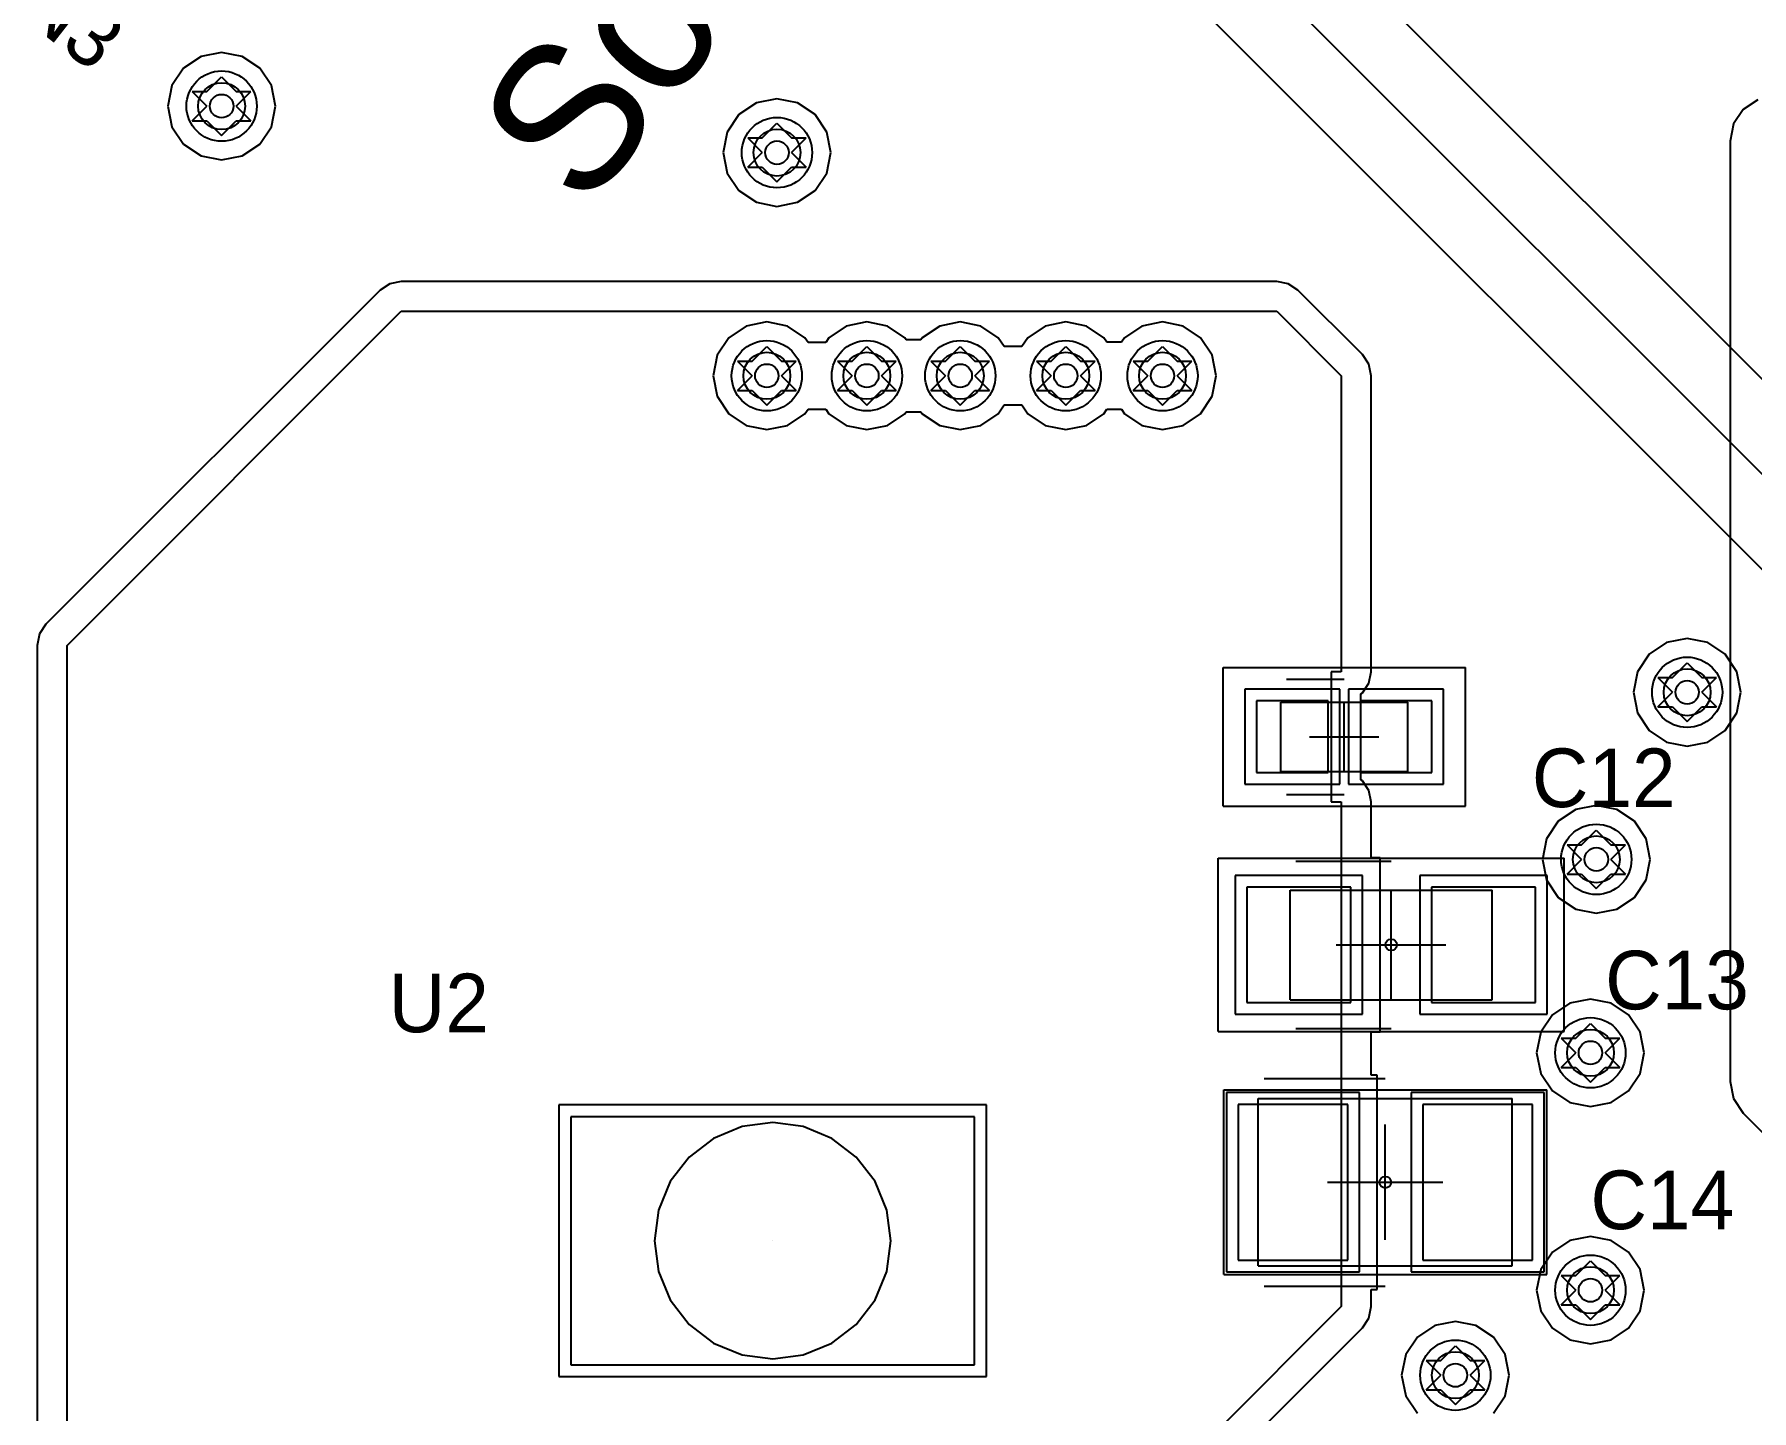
# Model space of a CAD drawing. Header units: millimetres. Extents: x 7.3 to 18.4, y 2.4 to 9.4.
# Drawn here: x 8.136 to 8.722, y 4.155 to 4.624 of the extents above; entities that cross this region are included whole.
import ezdxf

# ---------------------------------------------------------------- set-up
doc = ezdxf.new("R2010")
doc.units = ezdxf.units.MM
doc.header["$MEASUREMENT"] = 0
for name, color, linetype in [('BottomLayer', 5, 'Continuous'), ('BottomSolder', 6, 'Continuous'), ('DrillDrawing', 1, 'Continuous'), ('Mechanical1', 6, 'Continuous'), ('Mechanical13', 56, 'Continuous'), ('Mechanical15', 56, 'Continuous'), ('MidLayer1', 16, 'Continuous'), ('MidLayer2', 76, 'Continuous'), ('MultiLayer', 9, 'Continuous'), ('TopLayer', 1, 'Continuous'), ('TopOverlay', 2, 'Continuous'), ('TopPaste', 8, 'Continuous'), ('TopSolder', 216, 'Continuous'), ('ViaHoleLayer', 16, 'Continuous')]:
    doc.layers.add(name, color=color, linetype=linetype)

msp = doc.modelspace()

# ---------------------------------------------------------------- linework, layer by layer
at = {"layer": 'BottomLayer'}
for p, q in [((8.72411, 4.6022), (8.71915, 4.59889)), ((8.71583, 4.59392), (8.71467, 4.58807)), ((8.71915, 4.59889), (8.71583, 4.59392)), ((8.71467, 4.58807), (8.71467, 4.2672)), ((8.37898, 4.52496), (8.37302, 4.52098)), ((8.386, 4.52635), (8.37898, 4.52496)), ((8.39302, 4.52496), (8.386, 4.52635)), ((8.39898, 4.52098), (8.39302, 4.52496)), ((8.41312, 4.52496), (8.40716, 4.52098)), ((8.42014, 4.52635), (8.41312, 4.52496)), ((8.42717, 4.52496), (8.42014, 4.52635)), ((8.43312, 4.52098), (8.42717, 4.52496)), ((8.44498, 4.52496), (8.43902, 4.52098)), ((8.452, 4.52635), (8.44498, 4.52496)), ((8.45902, 4.52496), (8.452, 4.52635)), ((8.46498, 4.52098), (8.45902, 4.52496)), ((8.48098, 4.52496), (8.47502, 4.52098)), ((8.488, 4.52635), (8.48098, 4.52496)), ((8.49502, 4.52496), (8.488, 4.52635)), ((8.50098, 4.52098), (8.49502, 4.52496)), ((8.51398, 4.52496), (8.50802, 4.52098)), ((8.521, 4.52635), (8.51398, 4.52496)), ((8.52802, 4.52496), (8.521, 4.52635)), ((8.53398, 4.52098), (8.52802, 4.52496)), ((8.37302, 4.52098), (8.36904, 4.51502)), ((8.40006, 4.51935), (8.39898, 4.52098)), ((8.40608, 4.51935), (8.40006, 4.51935)), ((8.40716, 4.52098), (8.40608, 4.51935)), ((8.43357, 4.5203), (8.43312, 4.52098)), ((8.43857, 4.5203), (8.43357, 4.5203)), ((8.43902, 4.52098), (8.43857, 4.5203)), ((8.46699, 4.51796), (8.46498, 4.52098)), ((8.47301, 4.51796), (8.46699, 4.51796)), ((8.47502, 4.52098), (8.47301, 4.51796)), ((8.502, 4.51945), (8.50098, 4.52098)), ((8.507, 4.51945), (8.502, 4.51945)), ((8.50802, 4.52098), (8.507, 4.51945)), ((8.53796, 4.51502), (8.53398, 4.52098)), ((8.36904, 4.51502), (8.36765, 4.508)), ((8.53935, 4.508), (8.53796, 4.51502)), ((8.36765, 4.508), (8.36904, 4.50098)), ((8.53796, 4.50098), (8.53935, 4.508)), ((8.36904, 4.50098), (8.37302, 4.49502)), ((8.53398, 4.49502), (8.53796, 4.50098)), ((8.37302, 4.49502), (8.37898, 4.49104)), ((8.39302, 4.49104), (8.39898, 4.49502)), ((8.39898, 4.49502), (8.40006, 4.49665)), ((8.40006, 4.49665), (8.40608, 4.49665)), ((8.40608, 4.49665), (8.40716, 4.49502)), ((8.40716, 4.49502), (8.41312, 4.49104)), ((8.42717, 4.49104), (8.43312, 4.49502)), ((8.43312, 4.49502), (8.43357, 4.4957)), ((8.43357, 4.4957), (8.43857, 4.4957)), ((8.43857, 4.4957), (8.43902, 4.49502)), ((8.43902, 4.49502), (8.44498, 4.49104)), ((8.45902, 4.49104), (8.46498, 4.49502)), ((8.46498, 4.49502), (8.46699, 4.49804)), ((8.46699, 4.49804), (8.47301, 4.49804)), ((8.47301, 4.49804), (8.47502, 4.49502)), ((8.47502, 4.49502), (8.48098, 4.49104)), ((8.49502, 4.49104), (8.50098, 4.49502)), ((8.50098, 4.49502), (8.502, 4.49655)), ((8.502, 4.49655), (8.507, 4.49655)), ((8.507, 4.49655), (8.50802, 4.49502)), ((8.50802, 4.49502), (8.51398, 4.49104)), ((8.52802, 4.49104), (8.53398, 4.49502)), ((8.37898, 4.49104), (8.386, 4.48965)), ((8.386, 4.48965), (8.39302, 4.49104)), ((8.41312, 4.49104), (8.42014, 4.48965)), ((8.42014, 4.48965), (8.42717, 4.49104)), ((8.44498, 4.49104), (8.452, 4.48965)), ((8.452, 4.48965), (8.45902, 4.49104)), ((8.48098, 4.49104), (8.488, 4.48965)), ((8.488, 4.48965), (8.49502, 4.49104)), ((8.51398, 4.49104), (8.521, 4.48965)), ((8.521, 4.48965), (8.52802, 4.49104)), ((8.71467, 4.2672), (8.71583, 4.26135)), ((8.71583, 4.26135), (8.71915, 4.25638)), ((8.71915, 4.25638), (8.88592, 4.08961))]:
    msp.add_line(p, q, dxfattribs=at)
for centre in [(8.2, 4.6), (8.38947, 4.58413), (8.386, 4.508), (8.42014, 4.508), (8.452, 4.508), (8.488, 4.508), (8.521, 4.508), (8.7, 4.4), (8.669, 4.343), (8.667, 4.277), (8.667, 4.196), (8.62092, 4.167)]:
    msp.add_circle(centre, 0.008, dxfattribs=at)
at = {"layer": 'BottomSolder'}
for centre in [(8.2, 4.6), (8.38947, 4.58413), (8.386, 4.508), (8.42014, 4.508), (8.452, 4.508), (8.488, 4.508), (8.521, 4.508), (8.7, 4.4), (8.669, 4.343), (8.667, 4.277), (8.667, 4.196), (8.62092, 4.167)]:
    msp.add_circle(centre, 0.012, dxfattribs=at)
at = {"layer": 'DrillDrawing'}
for p, q in [((8.195, 4.605), (8.2, 4.61)), ((8.2, 4.61), (8.205, 4.605)), ((8.19, 4.605), (8.195, 4.6)), ((8.19, 4.605), (8.195, 4.605)), ((8.19, 4.595), (8.195, 4.6)), ((8.205, 4.605), (8.21, 4.605)), ((8.205, 4.6), (8.21, 4.605)), ((8.205, 4.6), (8.21, 4.595)), ((8.19, 4.595), (8.195, 4.595)), ((8.195, 4.595), (8.2, 4.59)), ((8.2, 4.59), (8.205, 4.595)), ((8.205, 4.595), (8.21, 4.595)), ((8.38447, 4.58913), (8.38947, 4.59413)), ((8.38947, 4.59413), (8.39447, 4.58913)), ((8.37947, 4.58913), (8.38447, 4.58413)), ((8.37947, 4.58913), (8.38447, 4.58913)), ((8.39447, 4.58913), (8.39947, 4.58913)), ((8.39447, 4.58413), (8.39947, 4.58913)), ((8.37947, 4.57913), (8.38447, 4.58413)), ((8.39447, 4.58413), (8.39947, 4.57913)), ((8.37947, 4.57913), (8.38447, 4.57913)), ((8.38447, 4.57913), (8.38947, 4.57413)), ((8.38947, 4.57413), (8.39447, 4.57913)), ((8.39447, 4.57913), (8.39947, 4.57913)), ((8.381, 4.513), (8.386, 4.518)), ((8.386, 4.518), (8.391, 4.513)), ((8.41514, 4.513), (8.42014, 4.518)), ((8.42014, 4.518), (8.42514, 4.513)), ((8.447, 4.513), (8.452, 4.518)), ((8.452, 4.518), (8.457, 4.513)), ((8.483, 4.513), (8.488, 4.518)), ((8.488, 4.518), (8.493, 4.513)), ((8.516, 4.513), (8.521, 4.518)), ((8.521, 4.518), (8.526, 4.513)), ((8.376, 4.513), (8.381, 4.508)), ((8.376, 4.513), (8.381, 4.513)), ((8.391, 4.513), (8.396, 4.513)), ((8.391, 4.508), (8.396, 4.513)), ((8.41014, 4.513), (8.41514, 4.508)), ((8.41014, 4.513), (8.41514, 4.513)), ((8.42514, 4.513), (8.43014, 4.513)), ((8.42514, 4.508), (8.43014, 4.513)), ((8.442, 4.513), (8.447, 4.508)), ((8.442, 4.513), (8.447, 4.513)), ((8.457, 4.513), (8.462, 4.513)), ((8.457, 4.508), (8.462, 4.513)), ((8.478, 4.513), (8.483, 4.508)), ((8.478, 4.513), (8.483, 4.513)), ((8.493, 4.513), (8.498, 4.513)), ((8.493, 4.508), (8.498, 4.513)), ((8.511, 4.513), (8.516, 4.508)), ((8.511, 4.513), (8.516, 4.513)), ((8.526, 4.513), (8.531, 4.513)), ((8.526, 4.508), (8.531, 4.513)), ((8.376, 4.503), (8.381, 4.508)), ((8.391, 4.508), (8.396, 4.503)), ((8.41014, 4.503), (8.41514, 4.508)), ((8.42514, 4.508), (8.43014, 4.503)), ((8.442, 4.503), (8.447, 4.508)), ((8.457, 4.508), (8.462, 4.503)), ((8.478, 4.503), (8.483, 4.508)), ((8.493, 4.508), (8.498, 4.503)), ((8.511, 4.503), (8.516, 4.508)), ((8.526, 4.508), (8.531, 4.503)), ((8.376, 4.503), (8.381, 4.503)), ((8.381, 4.503), (8.386, 4.498)), ((8.386, 4.498), (8.391, 4.503)), ((8.391, 4.503), (8.396, 4.503)), ((8.41014, 4.503), (8.41514, 4.503)), ((8.41514, 4.503), (8.42014, 4.498)), ((8.42014, 4.498), (8.42514, 4.503)), ((8.42514, 4.503), (8.43014, 4.503)), ((8.442, 4.503), (8.447, 4.503)), ((8.447, 4.503), (8.452, 4.498)), ((8.452, 4.498), (8.457, 4.503)), ((8.457, 4.503), (8.462, 4.503)), ((8.478, 4.503), (8.483, 4.503)), ((8.483, 4.503), (8.488, 4.498)), ((8.488, 4.498), (8.493, 4.503)), ((8.493, 4.503), (8.498, 4.503)), ((8.511, 4.503), (8.516, 4.503)), ((8.516, 4.503), (8.521, 4.498)), ((8.521, 4.498), (8.526, 4.503)), ((8.526, 4.503), (8.531, 4.503)), ((8.695, 4.405), (8.7, 4.41)), ((8.7, 4.41), (8.705, 4.405)), ((8.69, 4.405), (8.695, 4.4)), ((8.69, 4.405), (8.695, 4.405)), ((8.705, 4.405), (8.71, 4.405)), ((8.705, 4.4), (8.71, 4.405)), ((8.69, 4.395), (8.695, 4.4)), ((8.69, 4.395), (8.695, 4.395)), ((8.695, 4.395), (8.7, 4.39)), ((8.7, 4.39), (8.705, 4.395)), ((8.705, 4.4), (8.71, 4.395)), ((8.705, 4.395), (8.71, 4.395)), ((8.659, 4.348), (8.664, 4.343)), ((8.659, 4.348), (8.664, 4.348)), ((8.664, 4.348), (8.669, 4.353)), ((8.669, 4.353), (8.674, 4.348)), ((8.674, 4.348), (8.679, 4.348)), ((8.674, 4.343), (8.679, 4.348)), ((8.659, 4.338), (8.664, 4.343)), ((8.674, 4.343), (8.679, 4.338)), ((8.659, 4.338), (8.664, 4.338)), ((8.664, 4.338), (8.669, 4.333)), ((8.669, 4.333), (8.674, 4.338)), ((8.674, 4.338), (8.679, 4.338)), ((8.662, 4.282), (8.667, 4.287)), ((8.667, 4.287), (8.672, 4.282)), ((8.657, 4.282), (8.662, 4.277)), ((8.657, 4.282), (8.662, 4.282)), ((8.672, 4.282), (8.677, 4.282)), ((8.672, 4.277), (8.677, 4.282)), ((8.657, 4.272), (8.662, 4.277)), ((8.657, 4.272), (8.662, 4.272)), ((8.662, 4.272), (8.667, 4.267)), ((8.667, 4.267), (8.672, 4.272)), ((8.672, 4.277), (8.677, 4.272)), ((8.672, 4.272), (8.677, 4.272)), ((8.657, 4.201), (8.662, 4.196)), ((8.657, 4.201), (8.662, 4.201)), ((8.662, 4.201), (8.667, 4.206)), ((8.667, 4.206), (8.672, 4.201)), ((8.672, 4.201), (8.677, 4.201)), ((8.672, 4.196), (8.677, 4.201)), ((8.657, 4.191), (8.662, 4.196)), ((8.672, 4.196), (8.677, 4.191)), ((8.657, 4.191), (8.662, 4.191)), ((8.662, 4.191), (8.667, 4.186)), ((8.667, 4.186), (8.672, 4.191)), ((8.672, 4.191), (8.677, 4.191)), ((8.61092, 4.172), (8.61592, 4.167)), ((8.61092, 4.172), (8.61592, 4.172)), ((8.61592, 4.172), (8.62092, 4.177)), ((8.62092, 4.177), (8.62592, 4.172)), ((8.62592, 4.172), (8.63092, 4.172)), ((8.62592, 4.167), (8.63092, 4.172)), ((8.61092, 4.162), (8.61592, 4.167)), ((8.62592, 4.167), (8.63092, 4.162)), ((8.61092, 4.162), (8.61592, 4.162)), ((8.61592, 4.162), (8.62092, 4.157)), ((8.62092, 4.157), (8.62592, 4.162)), ((8.62592, 4.162), (8.63092, 4.162))]:
    msp.add_line(p, q, dxfattribs=at)
at = {"layer": 'Mechanical1'}
msp.add_circle((9.37681, 4.09921), 1.5748, dxfattribs=at)
at = {"layer": 'Mechanical13'}
for p, q in [((8.56135, 4.39663), (8.60465, 4.39663)), ((8.56135, 4.37301), (8.56135, 4.39663)), ((8.60465, 4.37301), (8.60465, 4.39663)), ((8.56135, 4.37301), (8.60465, 4.37301)), ((8.56455, 4.33252), (8.63345, 4.33252)), ((8.56455, 4.29512), (8.56455, 4.33252)), ((8.63345, 4.29512), (8.63345, 4.33252)), ((8.56455, 4.29512), (8.63345, 4.29512)), ((8.55369, 4.26137), (8.64031, 4.26137)), ((8.55369, 4.20428), (8.55369, 4.26137)), ((8.64031, 4.20428), (8.64031, 4.26137)), ((8.55369, 4.20428), (8.64031, 4.20428))]:
    msp.add_line(p, q, dxfattribs=at)
at = {"layer": 'Mechanical15'}
for p, q in [((8.54166, 4.40845), (8.62434, 4.40845)), ((8.54166, 4.3612), (8.54166, 4.40845)), ((8.62434, 4.3612), (8.62434, 4.40845)), ((8.583, 4.37301), (8.583, 4.39663)), ((8.57119, 4.38482), (8.59481, 4.38482)), ((8.54166, 4.3612), (8.62434, 4.3612)), ((8.53994, 4.34335), (8.65806, 4.34335)), ((8.53994, 4.2843), (8.53994, 4.34335)), ((8.65806, 4.2843), (8.65806, 4.34335)), ((8.599, 4.29512), (8.599, 4.33252)), ((8.5803, 4.31382), (8.6177, 4.31382)), ((8.53994, 4.2843), (8.65806, 4.2843)), ((8.54188, 4.26432), (8.65212, 4.26432)), ((8.54188, 4.20133), (8.54188, 4.26432)), ((8.65212, 4.20133), (8.65212, 4.26432)), ((8.597, 4.21314), (8.597, 4.25251)), ((8.57732, 4.23282), (8.61669, 4.23282)), ((8.54188, 4.20133), (8.65212, 4.20133))]:
    msp.add_line(p, q, dxfattribs=at)
at = {"layer": 'MidLayer1'}
for p, q in [((8.37898, 4.52496), (8.37302, 4.52098)), ((8.386, 4.52635), (8.37898, 4.52496)), ((8.39302, 4.52496), (8.386, 4.52635)), ((8.39898, 4.52098), (8.39302, 4.52496)), ((8.41312, 4.52496), (8.40716, 4.52098)), ((8.42014, 4.52635), (8.41312, 4.52496)), ((8.42717, 4.52496), (8.42014, 4.52635)), ((8.43312, 4.52098), (8.42717, 4.52496)), ((8.44498, 4.52496), (8.43902, 4.52098)), ((8.452, 4.52635), (8.44498, 4.52496)), ((8.45902, 4.52496), (8.452, 4.52635)), ((8.46498, 4.52098), (8.45902, 4.52496)), ((8.48098, 4.52496), (8.47502, 4.52098)), ((8.488, 4.52635), (8.48098, 4.52496)), ((8.49502, 4.52496), (8.488, 4.52635)), ((8.50098, 4.52098), (8.49502, 4.52496)), ((8.51398, 4.52496), (8.50802, 4.52098)), ((8.521, 4.52635), (8.51398, 4.52496)), ((8.52802, 4.52496), (8.521, 4.52635)), ((8.53398, 4.52098), (8.52802, 4.52496)), ((8.37302, 4.52098), (8.36904, 4.51502)), ((8.40006, 4.51935), (8.39898, 4.52098)), ((8.40608, 4.51935), (8.40006, 4.51935)), ((8.40716, 4.52098), (8.40608, 4.51935)), ((8.43357, 4.5203), (8.43312, 4.52098)), ((8.43857, 4.5203), (8.43357, 4.5203)), ((8.43902, 4.52098), (8.43857, 4.5203)), ((8.46699, 4.51796), (8.46498, 4.52098)), ((8.47301, 4.51796), (8.46699, 4.51796)), ((8.47502, 4.52098), (8.47301, 4.51796)), ((8.502, 4.51945), (8.50098, 4.52098)), ((8.507, 4.51945), (8.502, 4.51945)), ((8.50802, 4.52098), (8.507, 4.51945)), ((8.53796, 4.51502), (8.53398, 4.52098)), ((8.36904, 4.51502), (8.36765, 4.508)), ((8.53935, 4.508), (8.53796, 4.51502)), ((8.36765, 4.508), (8.36904, 4.50098)), ((8.53796, 4.50098), (8.53935, 4.508)), ((8.36904, 4.50098), (8.37302, 4.49502)), ((8.53398, 4.49502), (8.53796, 4.50098)), ((8.37302, 4.49502), (8.37898, 4.49104)), ((8.39302, 4.49104), (8.39898, 4.49502)), ((8.39898, 4.49502), (8.40006, 4.49665)), ((8.40006, 4.49665), (8.40608, 4.49665)), ((8.40608, 4.49665), (8.40716, 4.49502)), ((8.40716, 4.49502), (8.41312, 4.49104)), ((8.42717, 4.49104), (8.43312, 4.49502)), ((8.43312, 4.49502), (8.43357, 4.4957)), ((8.43357, 4.4957), (8.43857, 4.4957)), ((8.43857, 4.4957), (8.43902, 4.49502)), ((8.43902, 4.49502), (8.44498, 4.49104)), ((8.45902, 4.49104), (8.46498, 4.49502)), ((8.46498, 4.49502), (8.46699, 4.49804)), ((8.46699, 4.49804), (8.47301, 4.49804)), ((8.47301, 4.49804), (8.47502, 4.49502)), ((8.47502, 4.49502), (8.48098, 4.49104)), ((8.49502, 4.49104), (8.50098, 4.49502)), ((8.50098, 4.49502), (8.502, 4.49655)), ((8.502, 4.49655), (8.507, 4.49655)), ((8.507, 4.49655), (8.50802, 4.49502)), ((8.50802, 4.49502), (8.51398, 4.49104)), ((8.52802, 4.49104), (8.53398, 4.49502)), ((8.37898, 4.49104), (8.386, 4.48965)), ((8.386, 4.48965), (8.39302, 4.49104)), ((8.41312, 4.49104), (8.42014, 4.48965)), ((8.42014, 4.48965), (8.42717, 4.49104)), ((8.44498, 4.49104), (8.452, 4.48965)), ((8.452, 4.48965), (8.45902, 4.49104)), ((8.48098, 4.49104), (8.488, 4.48965)), ((8.488, 4.48965), (8.49502, 4.49104)), ((8.51398, 4.49104), (8.521, 4.48965)), ((8.521, 4.48965), (8.52802, 4.49104))]:
    msp.add_line(p, q, dxfattribs=at)
for centre in [(8.2, 4.6), (8.38947, 4.58413), (8.386, 4.508), (8.42014, 4.508), (8.452, 4.508), (8.488, 4.508), (8.521, 4.508), (8.7, 4.4), (8.669, 4.343), (8.667, 4.277), (8.667, 4.196), (8.62092, 4.167)]:
    msp.add_circle(centre, 0.008, dxfattribs=at)
at = {"layer": 'MidLayer2'}
for p, q in [((8.19298, 4.61696), (8.18702, 4.61298)), ((8.2, 4.61835), (8.19298, 4.61696)), ((8.20702, 4.61696), (8.2, 4.61835)), ((8.21298, 4.61298), (8.20702, 4.61696)), ((8.18702, 4.61298), (8.18304, 4.60702)), ((8.21696, 4.60702), (8.21298, 4.61298)), ((8.18304, 4.60702), (8.18165, 4.6)), ((8.21835, 4.6), (8.21696, 4.60702)), ((8.18165, 4.6), (8.18304, 4.59298)), ((8.21696, 4.59298), (8.21835, 4.6)), ((8.38245, 4.60109), (8.37649, 4.59711)), ((8.38947, 4.60249), (8.38245, 4.60109)), ((8.39649, 4.60109), (8.38947, 4.60249)), ((8.40245, 4.59711), (8.39649, 4.60109)), ((8.37649, 4.59711), (8.37251, 4.59116)), ((8.40643, 4.59116), (8.40245, 4.59711)), ((8.18304, 4.59298), (8.18702, 4.58702)), ((8.21298, 4.58702), (8.21696, 4.59298)), ((8.37251, 4.59116), (8.37112, 4.58413)), ((8.40782, 4.58413), (8.40643, 4.59116)), ((8.18702, 4.58702), (8.19298, 4.58304)), ((8.19298, 4.58304), (8.2, 4.58165)), ((8.2, 4.58165), (8.20702, 4.58304)), ((8.20702, 4.58304), (8.21298, 4.58702)), ((8.37112, 4.58413), (8.37251, 4.57711)), ((8.40643, 4.57711), (8.40782, 4.58413)), ((8.37251, 4.57711), (8.37649, 4.57116)), ((8.40245, 4.57116), (8.40643, 4.57711)), ((8.37649, 4.57116), (8.38245, 4.56718)), ((8.39649, 4.56718), (8.40245, 4.57116)), ((8.38245, 4.56718), (8.38947, 4.56578)), ((8.38947, 4.56578), (8.39649, 4.56718)), ((8.7, 4.41835), (8.69298, 4.41696)), ((8.70702, 4.41696), (8.7, 4.41835)), ((8.68702, 4.41298), (8.68304, 4.40702)), ((8.69298, 4.41696), (8.68702, 4.41298)), ((8.71298, 4.41298), (8.70702, 4.41696)), ((8.71696, 4.40702), (8.71298, 4.41298)), ((8.68304, 4.40702), (8.68165, 4.4)), ((8.71835, 4.4), (8.71696, 4.40702)), ((8.68165, 4.4), (8.68304, 4.39298)), ((8.71696, 4.39298), (8.71835, 4.4)), ((8.68304, 4.39298), (8.68702, 4.38702)), ((8.71298, 4.38702), (8.71696, 4.39298)), ((8.68702, 4.38702), (8.69298, 4.38304)), ((8.69298, 4.38304), (8.7, 4.38165)), ((8.7, 4.38165), (8.70702, 4.38304)), ((8.70702, 4.38304), (8.71298, 4.38702)), ((8.66198, 4.35996), (8.65602, 4.35598)), ((8.669, 4.36135), (8.66198, 4.35996)), ((8.67602, 4.35996), (8.669, 4.36135)), ((8.68198, 4.35598), (8.67602, 4.35996)), ((8.65602, 4.35598), (8.65204, 4.35002)), ((8.68596, 4.35002), (8.68198, 4.35598)), ((8.65204, 4.35002), (8.65065, 4.343)), ((8.68735, 4.343), (8.68596, 4.35002)), ((8.65065, 4.343), (8.65204, 4.33598)), ((8.68596, 4.33598), (8.68735, 4.343)), ((8.65204, 4.33598), (8.65602, 4.33002)), ((8.68198, 4.33002), (8.68596, 4.33598)), ((8.65602, 4.33002), (8.66198, 4.32604)), ((8.67602, 4.32604), (8.68198, 4.33002)), ((8.66198, 4.32604), (8.669, 4.32465)), ((8.669, 4.32465), (8.67602, 4.32604)), ((8.667, 4.29535), (8.65998, 4.29396)), ((8.67402, 4.29396), (8.667, 4.29535)), ((8.65402, 4.28998), (8.65004, 4.28402)), ((8.65998, 4.29396), (8.65402, 4.28998)), ((8.67998, 4.28998), (8.67402, 4.29396)), ((8.68396, 4.28402), (8.67998, 4.28998)), ((8.65004, 4.28402), (8.64865, 4.277)), ((8.68535, 4.277), (8.68396, 4.28402)), ((8.64865, 4.277), (8.65004, 4.26998)), ((8.68396, 4.26998), (8.68535, 4.277)), ((8.65004, 4.26998), (8.65402, 4.26402)), ((8.67998, 4.26402), (8.68396, 4.26998)), ((8.65402, 4.26402), (8.65998, 4.26004)), ((8.65998, 4.26004), (8.667, 4.25865)), ((8.667, 4.25865), (8.67402, 4.26004)), ((8.67402, 4.26004), (8.67998, 4.26402)), ((8.65998, 4.21296), (8.65402, 4.20898)), ((8.667, 4.21435), (8.65998, 4.21296)), ((8.67402, 4.21296), (8.667, 4.21435)), ((8.67998, 4.20898), (8.67402, 4.21296)), ((8.65402, 4.20898), (8.65004, 4.20302)), ((8.68396, 4.20302), (8.67998, 4.20898)), ((8.65004, 4.20302), (8.64865, 4.196)), ((8.68535, 4.196), (8.68396, 4.20302)), ((8.64865, 4.196), (8.65004, 4.18898)), ((8.68396, 4.18898), (8.68535, 4.196)), ((8.6139, 4.18396), (8.60794, 4.17998)), ((8.62092, 4.18535), (8.6139, 4.18396)), ((8.62794, 4.18396), (8.62092, 4.18535)), ((8.6339, 4.17998), (8.62794, 4.18396)), ((8.65004, 4.18898), (8.65402, 4.18302)), ((8.67998, 4.18302), (8.68396, 4.18898)), ((8.60794, 4.17998), (8.60397, 4.17402)), ((8.63788, 4.17402), (8.6339, 4.17998)), ((8.65402, 4.18302), (8.65998, 4.17904)), ((8.65998, 4.17904), (8.667, 4.17765)), ((8.667, 4.17765), (8.67402, 4.17904)), ((8.67402, 4.17904), (8.67998, 4.18302)), ((8.60397, 4.17402), (8.60257, 4.167)), ((8.63927, 4.167), (8.63788, 4.17402)), ((8.60257, 4.167), (8.60397, 4.15998)), ((8.63788, 4.15998), (8.63927, 4.167)), ((8.60397, 4.15998), (8.60794, 4.15402)), ((8.6339, 4.15402), (8.63788, 4.15998))]:
    msp.add_line(p, q, dxfattribs=at)
for centre in [(8.2, 4.6), (8.38947, 4.58413), (8.386, 4.508), (8.42014, 4.508), (8.452, 4.508), (8.488, 4.508), (8.521, 4.508), (8.7, 4.4), (8.669, 4.343), (8.667, 4.277), (8.667, 4.196), (8.62092, 4.167)]:
    msp.add_circle(centre, 0.008, dxfattribs=at)
at = {"layer": 'MultiLayer'}
for centre in [(8.2, 4.6), (8.38947, 4.58413), (8.386, 4.508), (8.42014, 4.508), (8.452, 4.508), (8.488, 4.508), (8.521, 4.508), (8.7, 4.4), (8.669, 4.343), (8.667, 4.277), (8.667, 4.196), (8.62092, 4.167)]:
    msp.add_circle(centre, 0.008, dxfattribs=at)
at = {"layer": 'TopLayer'}
for p, q in [((8.84183, 4.39054), (8.44654, 4.78583)), ((8.43032, 4.76961), (8.83232, 4.3676)), ((8.42081, 4.74666), (8.8161, 4.35138)), ((8.25407, 4.53721), (8.14007, 4.42321)), ((8.25738, 4.53942), (8.25407, 4.53721)), ((8.26128, 4.5402), (8.25738, 4.53942)), ((8.56, 4.5402), (8.26128, 4.5402)), ((8.5639, 4.53942), (8.56, 4.5402)), ((8.56721, 4.53721), (8.5639, 4.53942)), ((8.58921, 4.51521), (8.56721, 4.53721)), ((8.14728, 4.416), (8.26128, 4.53)), ((8.26128, 4.53), (8.56, 4.53)), ((8.56, 4.53), (8.582, 4.508)), ((8.59142, 4.5119), (8.58921, 4.51521)), ((8.5922, 4.508), (8.59142, 4.5119)), ((8.582, 4.508), (8.582, 4.40703)), ((8.5922, 4.40703), (8.5922, 4.508)), ((8.13786, 4.4199), (8.13709, 4.416)), ((8.14007, 4.42321), (8.13786, 4.4199)), ((8.13709, 4.416), (8.13709, 3.86169)), ((8.14728, 3.86169), (8.14728, 4.416)), ((8.582, 4.40703), (8.57851, 4.40703)), ((8.57851, 4.40703), (8.57851, 4.36262)), ((8.59142, 4.40313), (8.5922, 4.40703)), ((8.58921, 4.39982), (8.59142, 4.40313)), ((8.57749, 4.39703), (8.55308, 4.39703)), ((8.55308, 4.39703), (8.55308, 4.37262)), ((8.57749, 4.37262), (8.57749, 4.39703)), ((8.61292, 4.39703), (8.58851, 4.39703)), ((8.58851, 4.39703), (8.58851, 4.37262)), ((8.58871, 4.39948), (8.58921, 4.39982)), ((8.58871, 4.37016), (8.58871, 4.39948)), ((8.61292, 4.37262), (8.61292, 4.39703)), ((8.55308, 4.37262), (8.57749, 4.37262)), ((8.58851, 4.37262), (8.61292, 4.37262)), ((8.58921, 4.36983), (8.58871, 4.37016)), ((8.59142, 4.36652), (8.58921, 4.36983)), ((8.5922, 4.36262), (8.59142, 4.36652)), ((8.57851, 4.36262), (8.582, 4.36262)), ((8.582, 4.36262), (8.582, 4.19041)), ((8.5922, 4.34351), (8.5922, 4.36262)), ((8.59522, 4.34351), (8.5922, 4.34351)), ((8.59522, 4.28414), (8.59522, 4.34351)), ((8.58522, 4.33351), (8.54979, 4.33351)), ((8.54979, 4.33351), (8.54979, 4.29414)), ((8.58522, 4.29414), (8.58522, 4.33351)), ((8.64821, 4.33351), (8.61278, 4.33351)), ((8.61278, 4.33351), (8.61278, 4.29414)), ((8.64821, 4.29414), (8.64821, 4.33351)), ((8.54979, 4.29414), (8.58522, 4.29414)), ((8.61278, 4.29414), (8.64821, 4.29414)), ((8.5922, 4.2694), (8.5922, 4.28414)), ((8.5922, 4.28414), (8.59522, 4.28414)), ((8.5942, 4.2694), (8.5922, 4.2694)), ((8.5942, 4.19625), (8.5942, 4.2694)), ((8.3191, 4.25519), (8.3191, 4.17055)), ((8.4569, 4.25519), (8.3191, 4.25519)), ((8.4569, 4.17055), (8.4569, 4.25519)), ((8.5842, 4.2594), (8.5468, 4.2594)), ((8.5468, 4.2594), (8.5468, 4.20625)), ((8.5842, 4.20625), (8.5842, 4.2594)), ((8.6472, 4.2594), (8.6098, 4.2594)), ((8.6098, 4.2594), (8.6098, 4.20625)), ((8.6472, 4.20625), (8.6472, 4.2594)), ((8.36783, 4.24781), (8.35947, 4.2414)), ((8.37756, 4.25184), (8.36783, 4.24781)), ((8.388, 4.25322), (8.37756, 4.25184)), ((8.39844, 4.25184), (8.388, 4.25322)), ((8.40817, 4.24781), (8.39844, 4.25184)), ((8.41653, 4.2414), (8.40817, 4.24781)), ((8.35947, 4.2414), (8.35306, 4.23304)), ((8.35947, 4.2414), (8.35947, 4.2414)), ((8.42294, 4.23304), (8.41653, 4.2414)), ((8.35306, 4.23304), (8.34903, 4.22331)), ((8.42697, 4.22331), (8.42294, 4.23304)), ((8.34903, 4.22331), (8.34765, 4.21287)), ((8.42835, 4.21287), (8.42697, 4.22331)), ((8.34765, 4.21287), (8.34903, 4.20243)), ((8.388, 4.21287), (8.388, 4.21287)), ((8.42697, 4.20243), (8.42835, 4.21287)), ((8.34903, 4.20243), (8.35306, 4.1927)), ((8.42294, 4.1927), (8.42697, 4.20243)), ((8.5468, 4.20625), (8.5842, 4.20625)), ((8.6098, 4.20625), (8.6472, 4.20625)), ((8.5922, 4.19041), (8.5922, 4.19625)), ((8.5922, 4.19625), (8.5942, 4.19625)), ((8.35306, 4.1927), (8.35947, 4.18434)), ((8.41653, 4.18434), (8.42294, 4.1927)), ((8.582, 4.19041), (8.53859, 4.147)), ((8.59142, 4.1865), (8.5922, 4.19041)), ((8.35947, 4.18434), (8.36783, 4.17793)), ((8.40817, 4.17793), (8.41653, 4.18434)), ((8.41653, 4.18434), (8.41653, 4.18434)), ((8.58921, 4.1832), (8.59142, 4.1865)), ((8.36783, 4.17793), (8.37756, 4.1739)), ((8.39844, 4.1739), (8.40817, 4.17793)), ((8.5458, 4.13979), (8.58921, 4.1832)), ((8.37756, 4.1739), (8.388, 4.17253)), ((8.388, 4.17253), (8.39844, 4.1739)), ((8.3191, 4.17055), (8.4569, 4.17055))]:
    msp.add_line(p, q, dxfattribs=at)
for centre in [(8.2, 4.6), (8.38947, 4.58413), (8.386, 4.508), (8.42014, 4.508), (8.452, 4.508), (8.488, 4.508), (8.521, 4.508), (8.7, 4.4), (8.669, 4.343), (8.667, 4.277), (8.667, 4.196), (8.62092, 4.167)]:
    msp.add_circle(centre, 0.008, dxfattribs=at)
at = {"layer": 'TopOverlay'}
for p, q in [((8.56331, 4.40451), (8.583, 4.40451)), ((8.56331, 4.36514), (8.583, 4.36514)), ((8.56652, 4.34237), (8.599, 4.34237)), ((8.56652, 4.28528), (8.599, 4.28528)), ((8.55566, 4.26826), (8.597, 4.26826)), ((8.55566, 4.19739), (8.597, 4.19739))]:
    msp.add_line(p, q, dxfattribs=at)
for centre in [(8.599, 4.31382), (8.597, 4.23282)]:
    msp.add_circle(centre, 0.00197, dxfattribs=at)
at = {"layer": 'TopPaste'}
for p, q in [((8.57749, 4.39703), (8.55308, 4.39703)), ((8.55308, 4.39703), (8.55308, 4.37262)), ((8.57749, 4.37262), (8.57749, 4.39703)), ((8.61292, 4.39703), (8.58851, 4.39703)), ((8.58851, 4.39703), (8.58851, 4.37262)), ((8.61292, 4.37262), (8.61292, 4.39703)), ((8.55308, 4.37262), (8.57749, 4.37262)), ((8.58851, 4.37262), (8.61292, 4.37262)), ((8.58522, 4.33351), (8.54979, 4.33351)), ((8.54979, 4.33351), (8.54979, 4.29414)), ((8.58522, 4.29414), (8.58522, 4.33351)), ((8.64821, 4.33351), (8.61278, 4.33351)), ((8.61278, 4.33351), (8.61278, 4.29414)), ((8.64821, 4.29414), (8.64821, 4.33351)), ((8.54979, 4.29414), (8.58522, 4.29414)), ((8.61278, 4.29414), (8.64821, 4.29414)), ((8.3191, 4.25519), (8.3191, 4.17055)), ((8.4569, 4.25519), (8.3191, 4.25519)), ((8.4569, 4.17055), (8.4569, 4.25519)), ((8.5842, 4.2594), (8.5468, 4.2594)), ((8.5468, 4.2594), (8.5468, 4.20625)), ((8.5842, 4.20625), (8.5842, 4.2594)), ((8.6472, 4.2594), (8.6098, 4.2594)), ((8.6098, 4.2594), (8.6098, 4.20625)), ((8.6472, 4.20625), (8.6472, 4.2594)), ((8.5468, 4.20625), (8.5842, 4.20625)), ((8.6098, 4.20625), (8.6472, 4.20625)), ((8.3191, 4.17055), (8.4569, 4.17055))]:
    msp.add_line(p, q, dxfattribs=at)
at = {"layer": 'TopSolder'}
for p, q in [((8.58149, 4.40103), (8.54908, 4.40103)), ((8.54908, 4.40103), (8.54908, 4.36862)), ((8.58149, 4.36862), (8.58149, 4.40103)), ((8.61692, 4.40103), (8.58451, 4.40103)), ((8.58451, 4.40103), (8.58451, 4.36862)), ((8.61692, 4.36862), (8.61692, 4.40103)), ((8.54908, 4.36862), (8.58149, 4.36862)), ((8.58451, 4.36862), (8.61692, 4.36862)), ((8.58922, 4.33751), (8.54579, 4.33751)), ((8.54579, 4.33751), (8.54579, 4.29014)), ((8.58922, 4.29014), (8.58922, 4.33751)), ((8.65221, 4.33751), (8.60878, 4.33751)), ((8.60878, 4.33751), (8.60878, 4.29014)), ((8.65221, 4.29014), (8.65221, 4.33751)), ((8.54579, 4.29014), (8.58922, 4.29014)), ((8.60878, 4.29014), (8.65221, 4.29014)), ((8.5882, 4.2634), (8.5428, 4.2634)), ((8.5428, 4.2634), (8.5428, 4.20225)), ((8.5882, 4.20225), (8.5882, 4.2634)), ((8.6512, 4.2634), (8.6058, 4.2634)), ((8.6058, 4.2634), (8.6058, 4.20225)), ((8.6512, 4.20225), (8.6512, 4.2634)), ((8.3151, 4.25919), (8.3151, 4.16655)), ((8.4609, 4.25919), (8.3151, 4.25919)), ((8.4609, 4.16655), (8.4609, 4.25919)), ((8.5428, 4.20225), (8.5882, 4.20225)), ((8.6058, 4.20225), (8.6512, 4.20225)), ((8.3151, 4.16655), (8.4609, 4.16655))]:
    msp.add_line(p, q, dxfattribs=at)
for centre in [(8.2, 4.6), (8.38947, 4.58413), (8.386, 4.508), (8.42014, 4.508), (8.452, 4.508), (8.488, 4.508), (8.521, 4.508), (8.7, 4.4), (8.669, 4.343), (8.667, 4.277), (8.667, 4.196), (8.62092, 4.167)]:
    msp.add_circle(centre, 0.012, dxfattribs=at)
at = {"layer": 'ViaHoleLayer'}
for centre in [(8.2, 4.6), (8.38947, 4.58413), (8.386, 4.508), (8.42014, 4.508), (8.452, 4.508), (8.488, 4.508), (8.521, 4.508), (8.7, 4.4), (8.669, 4.343), (8.667, 4.277), (8.667, 4.196), (8.62092, 4.167)]:
    msp.add_circle(centre, 0.004, dxfattribs=at)

# ---------------------------------------------------------------- texts
at = {"layer": 'TopOverlay'}
for s, height, rotation, p in [('Soil Sens', 0.05, 52, (8.32404, 4.56346)), ('CN3', 0.02, 322, (8.11404, 4.6441))]:
    msp.add_text(s, height=height, rotation=rotation, dxfattribs=at).set_placement(p)
for s, p in [('C12', (8.647, 4.36082)), ('C13', (8.672, 4.29182)), ('U2', (8.257, 4.284)), ('C14', (8.667, 4.21682))]:
    msp.add_text(s, height=0.02, dxfattribs=at).set_placement(p)

doc.saveas('drawing.dxf')
